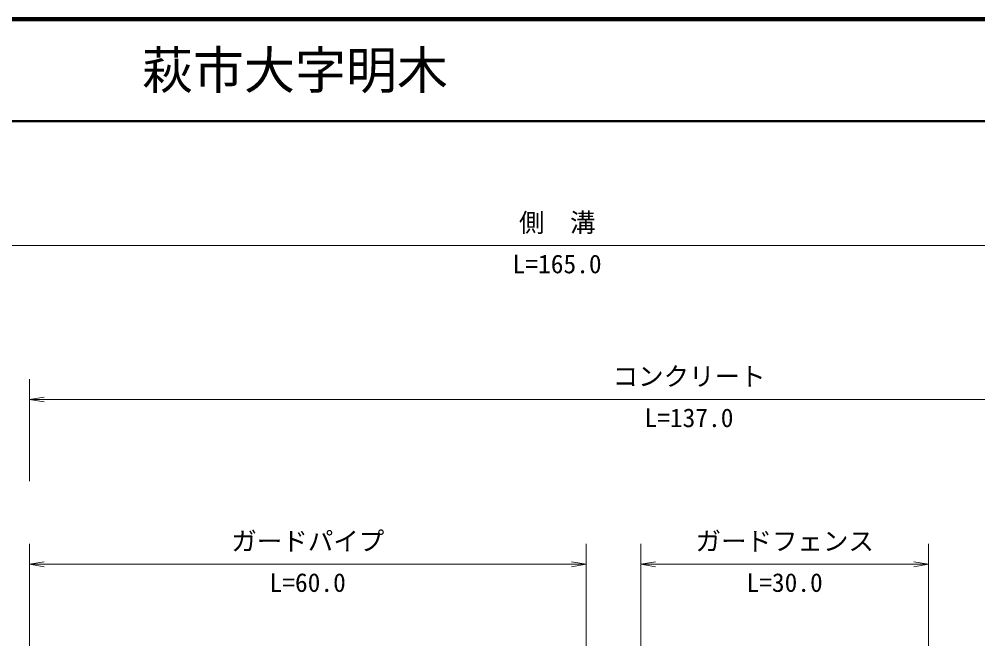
# Model space of a CAD drawing. Units: millimetres, scale not verified. Extents: x 40000 to 680000, y 20000 to 380000.
# Drawn here: x 392978 to 486991, y 318555 to 380000 of the extents above; entities that cross this region are included whole.
import ezdxf
from ezdxf.enums import TextEntityAlignment as Align

# ---------------------------------------------------------------- set-up
doc = ezdxf.new("R2010")
doc.units = ezdxf.units.MM
doc.header["$LTSCALE"] = 1000
for name, color, linetype, lineweight in [('M-STR-STR3', 7, 'Continuous', 13), ('M-TTL', 2, 'Continuous', 140), ('M-TTL-LINE', 7, 'Continuous', 50)]:
    doc.layers.add(name, color=color, linetype=linetype, lineweight=lineweight)
doc.layers.add('M-TTL-TXT', color=7, linetype='Continuous')
doc.styles.add('ＭＳ ゴシック', font='')
doc.styles.get('ＭＳ ゴシック').set_extended_font_data('MS Gothic')

# ---------------------------------------------------------------- blocks, each defined once
blk = doc.blocks.new('open_arrow')
at = {"color": 0, "linetype": 'Continuous', "lineweight": -2}
blk.add_lwpolyline([(7.5, 1.25), (0, 0), (7.5, -1.25)], dxfattribs=at)

msp = doc.modelspace()

# ---------------------------------------------------------------- linework, layer by layer
at = {"layer": 'M-STR-STR3'}
for p, q in [((368521, 357794), (522964, 357794)), ((393988, 334710), (393988, 344710)), ((393988, 342710), (523359, 342710)), ((393988, 318555), (393988, 328555)), ((448575, 318555), (448575, 328555)), ((453946, 318555), (453946, 328555)), ((482157, 318555), (482157, 328555)), ((393988, 326555), (448575, 326555)), ((453946, 326555), (482157, 326555))]:
    msp.add_line(p, q, dxfattribs=at)
at = {"layer": 'M-TTL'}
msp.add_line((680000, 380000), (40000, 380000), dxfattribs=at)
at = {"layer": 'M-TTL-LINE'}
msp.add_line((40000, 370000), (680000, 370000), dxfattribs=at)

# ---------------------------------------------------------------- block references
at = {"layer": 'M-STR-STR3', "xscale": 193, "yscale": 193}
for p in [(393988, 342710), (393988, 326555), (453946, 326555)]:
    msp.add_blockref('open_arrow', p, dxfattribs=at)
at = {"layer": 'M-STR-STR3', "xscale": 193, "yscale": 193, "rotation": 180}
for p in [(448575, 326555), (482157, 326555)]:
    msp.add_blockref('open_arrow', p, dxfattribs=at)

# ---------------------------------------------------------------- texts
at = {"layer": 'M-STR-STR3', "style": 'ＭＳ ゴシック'}
for s, p in [('側\u3000溝', (441993, 358590)), ('L=165.0', (441368, 354532)), ('コンクリート', (451174, 343507)), ('L=137.0', (454299, 339448)), ('ガードパイプ', (413782, 327352)), ('ガードフェンス', (459302, 327352)), ('L=60.0', (417532, 323293)), ('L=30.0', (464302, 323293))]:
    msp.add_text(s, height=1833, dxfattribs=at).set_placement(p, align=Align.BOTTOM_LEFT)
at = {"layer": 'M-TTL-TXT', "style": 'ＭＳ ゴシック'}
msp.add_text('萩市大字明木', height=3666, dxfattribs=at).set_placement((405024, 375000), align=Align.MIDDLE_LEFT)

doc.saveas('drawing.dxf')
